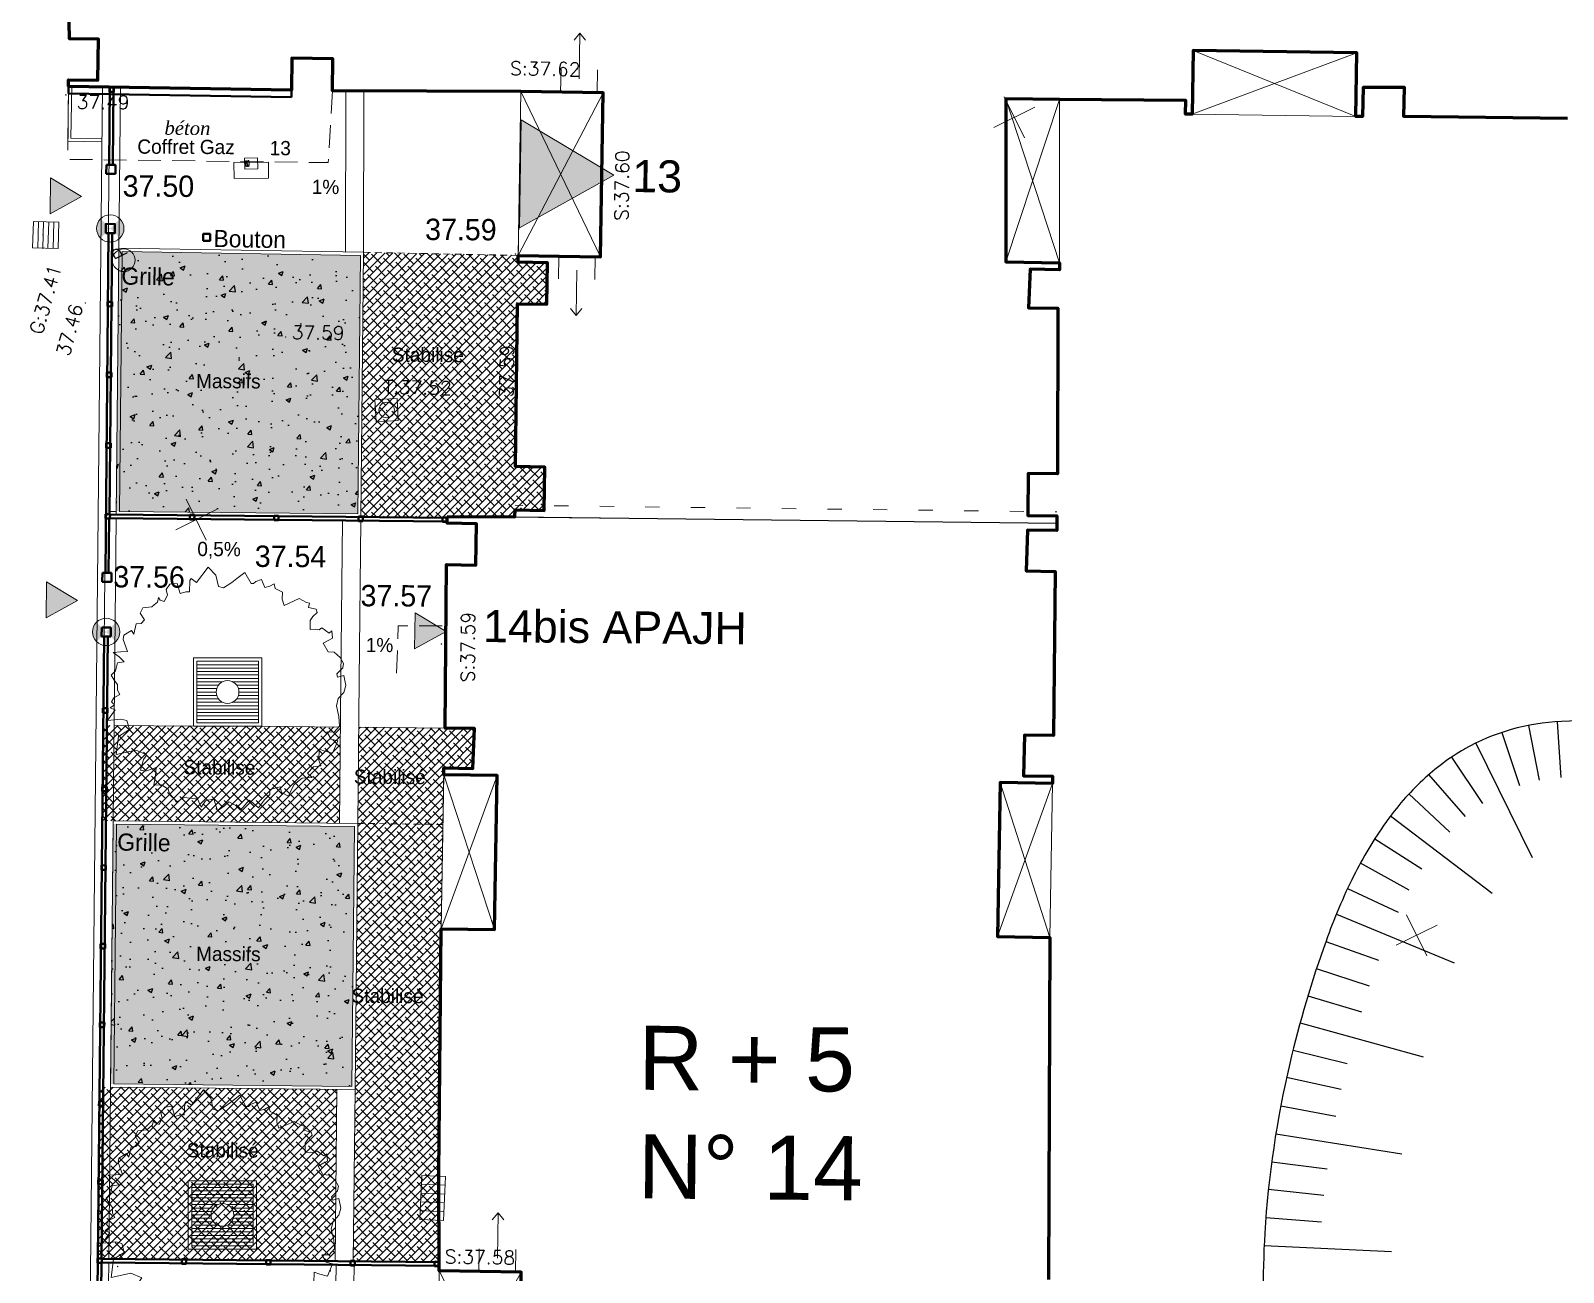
# Model space of a CAD drawing. Extents: x 996 to 1166918, y 537 to 295728.
# Drawn here: x 1057.86 to 1091.48, y 651.25 to 678.5 of the extents above; entities that cross this region are included whole.
import ezdxf

# ---------------------------------------------------------------- set-up
doc = ezdxf.new("R2010")
doc.units = 0
doc.header["$MEASUREMENT"] = 0
for name, pattern in [('CACHEx2', [0.75, 0.5, -0.25]), ('CONTINU', [0]), ('DGN2', [0.75, 0.5, -0.25]), ('DGN3', [1.25, 1, -0.25])]:
    doc.linetypes.add(name, pattern=pattern)
doc.layers.get('0').update_dxf_attribs({"linetype": 'CONTINUOUS', "lineweight": 0})
doc.layers.add('Bardages bois', color=7, linetype='CONTINUOUS', lineweight=40, true_color=0xa35200)
doc.layers.add('Stabilisé', color=7, linetype='CONTINU', lineweight=5, true_color=0xfcb65a)
for name, color, linetype in [('BATIMENT', 7, 'CONTINU'), ('TALUS', 7, 'CONTINU'), ('TEXTE', 7, 'CONTINUOUS')]:
    doc.layers.add(name, color=color, linetype=linetype)
for name, color, linetype, lineweight in [('CF-TOPO-ALTITUDE-SEUIL', 7, 'CONTINUOUS', 0), ('CF-TOPO-ALTITUDE-TN', 94, 'CONTINUOUS', 0), ('CF-TOPO-ALTITUDE-VOIRIE', 7, 'CONTINUOUS', 0), ('CF-TOPO-ASS-EP', 4, 'CONTINUOUS', 0), ('CF-TOPO-ASS-EP-ALT', 4, 'CONTINUOUS', 0), ('CF-TOPO-AUTRE-RES', 12, 'CONTINUOUS', 0), ('CF-TOPO-BATI', 7, 'CONTINUOUS', 0), ('CF-TOPO-CARROYAGE', 7, 'CONTINUOUS', 0), ('CF-TOPO-GDF', 34, 'CONTINUOUS', 0), ('CF-TOPO-MOBILIER-LEGER', 7, 'CONTINUOUS', 0), ('CF-TOPO-NATURE-MATERIAUX-TXT', 7, 'CONTINUOUS', 0), ('CF-TOPO-TAMPON', 6, 'CONTINUOUS', 0), ('CF-TOPO-TAMPON-ALT', 6, 'CONTINUOUS', 0), ('CF-TOPO-VOIRIE', 7, 'CONTINUOUS', 0), ('DIVERS', 7, 'CONTINU', 5), ('Elec projet', 7, 'CONTINU', 5), ('Niveaux projet', 7, 'CONTINU', 5), ('Texte projet', 7, 'CONTINU', 5)]:
    doc.layers.add(name, color=color, linetype=linetype, lineweight=lineweight)
doc.layers.add('Massifs Rosiers', color=7, linetype='CONTINUOUS', true_color=0xffe9e0)
doc.styles.add('CF-H0 300-I', font='timesi.ttf', dxfattribs={"height": 0.3})
doc.styles.add('LEROY', font='j_leroy')
doc.styles.add('SIMPLEX', font='simplex.shx')
doc.styles.get("Standard").update_dxf_attribs({"font": 'arial.ttf'})

# ---------------------------------------------------------------- blocks, each defined once
blk = doc.blocks.new('BL95', base_point=(2, 1))
blk.add_lwpolyline([(2, 0.5), (2, 1.5)])
blk = doc.blocks.new('BL142', base_point=(1.5, 1))
for points in [[(1.5, 0.5), (1.5, 1.5), (1.375, 1.34375)], [(1.5, 1.5), (1.625, 1.34375)]]:
    blk.add_lwpolyline(points)
blk = doc.blocks.new('A$C1C964902')
at = {"layer": 'DIVERS', "ltscale": 0.05}
for p, q in [((-1.278, 2.012), (-1.37, 2.445)), ((-1.37, 2.445), (-0.974, 2.392)), ((-0.974, 2.392), (-0.825, 2.155)), ((-0.592, 2.339), (-0.622, 2.634)), ((-0.622, 2.634), (-0.393, 2.469)), ((-0.393, 2.469), (-0.344, 2.572)), ((-0.344, 2.572), (-0.279, 2.484)), ((-0.279, 2.484), (-0.212, 2.546)), ((-0.212, 2.546), (-0.125, 2.497)), ((-0.125, 2.497), (-0.054, 2.362)), ((-0.054, 2.362), (0.038, 2.414)), ((0.038, 2.414), (0.166, 2.414)), ((0.166, 2.414), (0.259, 2.487)), ((0.259, 2.487), (0.368, 2.55)), ((0.368, 2.55), (0.468, 2.456)), ((0.468, 2.456), (0.468, 2.456)), ((0.468, 2.456), (0.638, 2.417)), ((0.638, 2.417), (0.663, 2.269)), ((0.663, 2.269), (0.772, 2.378)), ((0.772, 2.378), (0.869, 2.511)), ((0.869, 2.511), (0.881, 2.34)), ((-0.825, 2.155), (-0.627, 2.208)), ((-0.627, 2.208), (-0.592, 2.339)), ((0.663, 2.269), (0.663, 2.269)), ((0.881, 2.34), (0.89, 2.196)), ((0.89, 2.196), (1.071, 2.259)), ((1.071, 2.259), (1.15, 2.287)), ((1.15, 2.287), (1.247, 2.274)), ((1.247, 2.274), (1.347, 2.106)), ((1.347, 2.106), (1.269, 2.054)), ((1.269, 2.054), (1.493, 2.005)), ((-1.734, 1.801), (-1.713, 1.907)), ((-1.656, 1.569), (-1.734, 1.801)), ((-1.713, 1.907), (-1.48, 1.842)), ((-1.48, 1.842), (-1.379, 1.771)), ((-1.379, 1.771), (-1.278, 2.012)), ((-1.278, 2.012), (-1.278, 2.012)), ((1.493, 2.005), (1.504, 1.899)), ((1.504, 1.899), (1.583, 1.825)), ((1.583, 1.825), (1.733, 1.917)), ((1.733, 1.917), (1.847, 1.86)), ((1.847, 1.86), (1.87, 1.659)), ((-2.133, 1.304), (-2.04, 1.446)), ((-2.04, 1.446), (-2.047, 1.621)), ((-2.047, 1.621), (-1.841, 1.582)), ((-1.841, 1.582), (-1.656, 1.569)), ((1.87, 1.659), (1.913, 1.609)), ((1.913, 1.609), (1.974, 1.534)), ((1.974, 1.534), (2.071, 1.513)), ((2.019, 1.475), (1.983, 1.39)), ((1.983, 1.39), (2.123, 1.321)), ((2.071, 1.513), (2.019, 1.475)), ((2.123, 1.321), (2.247, 1.35)), ((2.247, 1.35), (2.365, 1.263)), ((-2.416, 1.125), (-2.335, 1.172)), ((-2.313, 0.948), (-2.416, 1.125)), ((-2.335, 1.172), (-2.236, 1.274)), ((-2.236, 1.274), (-2.133, 1.304)), ((2.383, 1.109), (2.159, 1.043)), ((2.159, 1.043), (2.197, 0.913)), ((2.365, 1.263), (2.383, 1.109)), ((-2.341, 0.712), (-2.313, 0.948)), ((-2.341, 0.658), (-2.341, 0.712)), ((2.197, 0.913), (2.198, 0.837)), ((2.198, 0.837), (2.445, 0.828)), ((2.488, 0.797), (2.405, 0.682)), ((2.405, 0.682), (2.74, 0.425)), ((2.445, 0.828), (2.488, 0.797)), ((-2.526, 0.579), (-2.341, 0.658)), ((-2.39, 0.482), (-2.526, 0.579)), ((-2.346, 0.302), (-2.39, 0.482)), ((2.74, 0.425), (2.564, 0.258)), ((-2.605, 0.223), (-2.346, 0.302)), ((-2.499, 0.07), (-2.605, 0.223)), ((-2.407, -0.027), (-2.499, 0.07)), ((2.318, 0.201), (2.287, 0.087)), ((2.287, 0.087), (2.406, -0.093)), ((2.564, 0.258), (2.318, 0.201)), ((-2.596, -0.284), (-2.493, -0.181)), ((-2.376, -0.473), (-2.596, -0.284)), ((-2.493, -0.181), (-2.407, -0.027)), ((2.406, -0.093), (2.492, -0.202)), ((2.492, -0.202), (2.626, -0.379)), ((-2.544, -0.679), (-2.436, -0.563)), ((-2.436, -0.563), (-2.376, -0.473)), ((2.626, -0.379), (2.379, -0.515)), ((2.379, -0.515), (2.379, -0.572)), ((2.379, -0.572), (2.422, -0.618)), ((2.422, -0.618), (2.472, -0.743)), ((-2.366, -0.808), (-2.544, -0.679)), ((-2.249, -0.924), (-2.366, -0.808)), ((-2.138, -0.924), (-2.249, -0.924)), ((-2.081, -1.151), (-2.138, -0.924)), ((2.472, -0.743), (2.292, -0.818)), ((2.292, -0.818), (2.292, -0.818)), ((2.292, -0.818), (2.321, -0.928)), ((2.321, -0.928), (2.375, -1.02)), ((-2.288, -1.336), (-2.203, -1.182)), ((-2.156, -1.393), (-2.288, -1.336)), ((-2.203, -1.182), (-2.081, -1.151)), ((2.037, -1.195), (1.901, -1.239)), ((1.901, -1.239), (2.05, -1.572)), ((2.191, -1.203), (2.037, -1.195)), ((2.238, -1.114), (2.191, -1.203)), ((2.271, -1.045), (2.238, -1.114)), ((2.375, -1.02), (2.271, -1.045)), ((-2.027, -1.463), (-2.156, -1.393)), ((-1.89, -1.637), (-2.027, -1.463)), ((-1.872, -1.857), (-1.89, -1.637)), ((-1.89, -1.637), (-1.89, -1.637)), ((2.05, -1.572), (1.962, -1.731)), ((-1.779, -1.757), (-1.872, -1.857)), ((-1.641, -1.886), (-1.779, -1.757)), ((-1.623, -2.044), (-1.641, -1.886)), ((-1.641, -1.886), (-1.641, -1.886)), ((-1.494, -2.004), (-1.623, -2.044)), ((-1.254, -2.009), (-1.494, -2.004)), ((-1.3, -2.136), (-1.254, -2.009)), ((1.378, -1.933), (1.365, -2.007)), ((1.365, -2.007), (1.406, -2.067)), ((1.571, -1.814), (1.373, -1.814)), ((1.373, -1.814), (1.378, -1.933)), ((1.66, -1.87), (1.571, -1.814)), ((1.747, -1.968), (1.66, -1.87)), ((1.817, -1.946), (1.747, -1.968)), ((1.857, -1.779), (1.817, -1.946)), ((1.949, -1.801), (1.857, -1.779)), ((1.962, -1.731), (1.949, -1.801)), ((-1.342, -2.303), (-1.3, -2.136)), ((-1.074, -2.417), (-1.342, -2.303)), ((-1.038, -2.274), (-1.074, -2.417)), ((-0.876, -2.18), (-1.038, -2.274)), ((-0.878, -2.341), (-0.876, -2.18)), ((-0.747, -2.457), (-0.878, -2.341)), ((0.873, -2.342), (0.76, -2.47)), ((0.884, -2.204), (0.873, -2.342)), ((1.07, -2.099), (0.884, -2.204)), ((1.141, -2.225), (1.07, -2.099)), ((1.18, -2.301), (1.141, -2.225)), ((1.343, -2.288), (1.18, -2.301)), ((1.406, -2.067), (1.294, -2.227)), ((1.294, -2.227), (1.343, -2.288)), ((-0.539, -2.441), (-0.747, -2.457)), ((-0.747, -2.457), (-0.747, -2.457)), ((-0.409, -2.409), (-0.539, -2.441)), ((-0.303, -2.387), (-0.409, -2.409)), ((-0.141, -2.426), (-0.303, -2.387)), ((-0.009, -2.553), (-0.141, -2.426)), ((0.145, -2.597), (-0.009, -2.553)), ((0.36, -2.551), (0.145, -2.597)), ((0.396, -2.395), (0.325, -2.413)), ((0.325, -2.413), (0.36, -2.551)), ((0.528, -2.527), (0.396, -2.395)), ((0.629, -2.545), (0.528, -2.527)), ((0.76, -2.47), (0.629, -2.545))]:
    blk.add_line(p, q, dxfattribs=at)
blk.add_circle((0, 0), 0.25, dxfattribs=at)
blk = doc.blocks.new('cf182poubelle')
at = {"color": 0}
blk.add_circle((0, 0), 0.25, dxfattribs=at)
at = {"color": 0, "style": 'SIMPLEX'}
blk.add_text('P', height=0.3, rotation=180, dxfattribs=at).set_placement((-0.065, 0.151))
blk = doc.blocks.new('cf203avaloir-rectangle')
for p, q in [((0.4, 1), (0.4, 0)), ((0.6, 1), (0.6, 0))]:
    blk.add_line(p, q)
at = {"flags": 128}
for points in [[(0, 0), (1, 0), (1, 1), (0, 1), (0, 0)], [(0.2, 1), (0.2, 0)], [(0.8, 1), (0.8, 0)]]:
    blk.add_lwpolyline(points, dxfattribs=at)
blk.add_point((0.6, 0))
blk = doc.blocks.new('cf209tampon-carre')
at = {"flags": 128}
blk.add_lwpolyline([(0, 1), (1, 1), (1, 0), (0, 0), (0, 1)], dxfattribs=at)
blk.add_circle((0.5, 0.5), 0.35)
blk = doc.blocks.new('cf353coffret-gaz')
at = {"linetype": 'Continuous'}
for p, q in [((1, 0.24), (0, 0.24)), ((0, 0.24), (0, 0)), ((1, 0), (0, 0)), ((1, 0), (1, 0.24))]:
    blk.add_line(p, q, dxfattribs=at)
at = {"linetype": 'Continuous', "style": 'SIMPLEX'}
blk.add_text('GDF', height=0.125, rotation=180, dxfattribs=at).set_placement((0.375, 0.18))
blk = doc.blocks.new('cf283grille-ventilation')
for p, q in [((0.4, 1), (0.4, 0)), ((0.6, 1), (0.6, 0))]:
    blk.add_line(p, q)
at = {"flags": 128}
for points in [[(0, 0), (1, 0), (1, 1), (0, 1), (0, 0)], [(0.2, 1), (0.2, 0)], [(0.8, 1), (0.8, 0)]]:
    blk.add_lwpolyline(points, dxfattribs=at)
blk.add_point((0.6, 0))
blk = doc.blocks.new('CROIX')
at = {"linetype": 'CONTINU'}
for p, q in [((0, 0.5), (0, -0.5)), ((-0.5, 0), (0.5, 0))]:
    blk.add_line(p, q, dxfattribs=at)

msp = doc.modelspace()

# ---------------------------------------------------------------- hatches: boundary and pattern name
at = {"layer": 'DIVERS', "ltscale": 0.05}
for points in [[(1070.652, 675.326), (1068.619, 676.545), (1068.58, 674.174)], [(1058.295, 675.269), (1058.282, 674.479), (1058.973, 674.863)], [(1058.206, 666.402), (1058.193, 665.612), (1058.883, 665.996)], [(1066.969, 665.316), (1066.291, 665.722), (1066.278, 664.932)]]:
    msp.add_hatch(color=256, dxfattribs=at).paths.add_polyline_path(points)
at = {"layer": 'Elec projet', "ltscale": 0.05}
h = msp.add_hatch(color=256, dxfattribs=at)
h.paths.add_polyline_path([(1059.303, 674.158, 0.198912), (1059.391, 673.945), (1059.603, 674.158), (1059.391, 674.37, 0.198912)])
h.paths.add_polyline_path([(1059.815, 673.945, 0.198912), (1059.903, 674.158, 0.198912), (1059.815, 674.37), (1059.603, 674.158)])
h = msp.add_hatch(color=256, dxfattribs=at)
h.paths.add_polyline_path([(1059.213, 665.305, 0.198912), (1059.301, 665.093), (1059.513, 665.305), (1059.301, 665.518, 0.198912)])
h.paths.add_polyline_path([(1059.726, 665.093, 0.198912), (1059.813, 665.305, 0.198912), (1059.726, 665.518), (1059.513, 665.305)])
at = {"layer": 'Massifs Rosiers', "ltscale": 0.05}
h = msp.add_hatch(dxfattribs=at)
h.set_pattern_fill('ANSI38', color=256, scale=0.2, style=0)
h.set_pattern_definition([(45, (1062.41233, 670.775583), (-0.01767767, 0.01767767), []), (135, (1062.41233, 670.775583), (-0.05303301, 0.01767767), [0.0625, -0.0375])])
h.paths.add_polyline_path([(1059.735, 667.95), (1065.031, 667.897), (1065.089, 673.567), (1059.793, 673.654)])
h = msp.add_hatch(dxfattribs=at)
h.set_pattern_fill('AR-CONC', color=1, scale=0.15, style=0)
h.set_pattern_definition([(50, (1062.4123, 670.7756), (1.0759, -0.09413), [0.1125, -1.2375]), (355, (1062.4123, 670.7756), (-0.20813, 1.1283), [0.09, -0.99]), (100.45, (1062.502, 670.7677), (0.86776, 1.03416), [0.0956, -1.05171]), (46.184, (1062.4123, 671.0756), (1.60086, -0.24828), [0.16875, -1.85625]), (96.636, (1062.5457, 671.0549), (1.402, 1.4612), [0.1434, -1.57757]), (351.184, (1062.4123, 671.0756), (1.402, 1.4612), [0.135, -1.485]), (21, (1062.5623, 671.0006), (0.89536, -0.60393), [0.1125, -1.2375]), (326, (1062.5623, 671.0006), (0.36497, 1.08773), [0.09, -0.99]), (71.45, (1062.6369, 670.9503), (1.26033, 0.4838), [0.0956, -1.05171]), (37.5, (1062.41233, 670.7756), (0.01824, 0.49934), [0, -0.978, 0, -1.005, 0, -0.99375]), (7.5, (1062.41233, 670.7756), (0.394604, 0.59162), [0, -0.573, 0, -0.9555, 0, -0.37875]), (327.5, (1062.07783, 670.7756), (0.800734, -0.033832), [0, -0.375, 0, -1.17, 0, -1.5525]), (317.5, (1061.9278, 670.7756), (0.87478, 0.15016), [0, -0.4875, 0, -0.777, 0, -1.1025])])
h.paths.add_polyline_path([(1059.793, 673.654), (1059.735, 667.95), (1065.031, 667.897), (1065.089, 673.567)])
h = msp.add_hatch(dxfattribs=at)
h.set_pattern_fill('ANSI38', color=256, scale=0.2, style=0)
h.set_pattern_definition([(45, (1073.578669, 657.58347), (-0.01767767, 0.01767767), []), (135, (1073.578669, 657.58347), (-0.05303301, 0.01767767), [0.0625, -0.0375])])
h.paths.add_polyline_path([(1064.961, 661.036), (1059.666, 661.09), (1059.609, 655.387), (1064.903, 655.333)])
h = msp.add_hatch(dxfattribs=at)
h.set_pattern_fill('AR-CONC', color=1, scale=0.15, style=0)
h.set_pattern_definition([(50, (1073.5787, 657.5835), (1.07589, -0.09413), [0.1125, -1.2375]), (355, (1073.5787, 657.5835), (-0.20813, 1.12829), [0.09, -0.99]), (100.451, (1073.6683, 657.5756), (0.867764, 1.03416), [0.09561, -1.05171]), (46.184, (1073.5787, 657.8835), (1.60086, -0.24828), [0.16875, -1.85625]), (96.636, (1073.712, 657.8628), (1.402, 1.46118), [0.14342, -1.57757]), (351.184, (1073.5787, 657.8835), (1.402, 1.46118), [0.135, -1.485]), (21, (1073.7287, 657.8085), (0.89536, -0.60393), [0.1125, -1.2375]), (326, (1073.7287, 657.8085), (0.36497, 1.087725), [0.09, -0.99]), (71.451, (1073.8033, 657.7581), (1.260334, 0.483796), [0.09561, -1.05171]), (37.5, (1073.57867, 657.58347), (0.01824, 0.499341), [0, -0.978, 0, -1.005, 0, -0.99375]), (7.5, (1073.57867, 657.58347), (0.394604, 0.591618), [0, -0.573, 0, -0.9555, 0, -0.37875]), (327.5, (1073.24417, 657.58347), (0.800734, -0.033832), [0, -0.375, 0, -1.17, 0, -1.5525]), (317.5, (1073.0942, 657.5835), (0.87478, 0.150157), [0, -0.4875, 0, -0.777, 0, -1.1025])])
h.paths.add_polyline_path([(1059.666, 661.09), (1059.609, 655.387), (1064.903, 655.333), (1064.961, 661.036)])
at = {"layer": 'Stabilisé', "ltscale": 0.05, "true_color": 0xfcb659}
h = msp.add_hatch(dxfattribs=at)
h.set_pattern_fill('ANSI38', color=31, style=0)
h.set_pattern_definition([(45, (1067.14618, 670.72147), (-0.0883883, 0.0883883), []), (135, (1067.14618, 670.72147), (-0.265165, 0.0883883), [0.3125, -0.1875])])
h.paths.add_polyline_path([(1065.101, 667.826), (1066.996, 667.807), (1066.996, 667.841), (1068.48, 667.834), (1068.482, 667.984), (1069.122, 667.973), (1069.134, 668.922), (1068.494, 668.933), (1068.539, 672.506), (1069.179, 672.496), (1069.192, 673.407), (1068.552, 673.418), (1068.555, 673.568), (1065.16, 673.636)])
h = msp.add_hatch(dxfattribs=at)
h.set_pattern_fill('ANSI38', color=31, style=0)
h.set_pattern_definition([(45, (1063.46286, 657.34464), (-0.0883883, 0.0883883), []), (135, (1063.46286, 657.34464), (-0.265165, 0.0883883), [0.3125, -0.1875])])
h.paths.add_polyline_path([(1064.972, 655.262), (1064.934, 651.493), (1066.82, 651.474), (1066.863, 658.792), (1066.919, 662.171), (1066.921, 662.321), (1067.561, 662.311), (1067.592, 663.185), (1066.952, 663.196), (1065.057, 663.215), (1065.033, 661.105)])
h.paths.add_polyline_path([(1064.534, 651.497), (1064.572, 655.266), (1059.609, 655.317), (1059.372, 655.319), (1059.333, 651.56), (1059.413, 651.549)])
h = msp.add_hatch(dxfattribs=at)
h.set_pattern_fill('ANSI38', color=31, style=0)
h.set_pattern_definition([(45, (1062.05421, 662.18286), (-0.0883883, 0.0883883), []), (135, (1062.05421, 662.18286), (-0.265165, 0.0883883), [0.3125, -0.1875])])
h.paths.add_polyline_path([(1064.632, 661.109), (1064.657, 663.219), (1059.687, 663.254), (1059.532, 663.255), (1059.452, 663.256), (1059.452, 661.159), (1059.51, 661.158), (1059.667, 661.16)])

# ---------------------------------------------------------------- linework, layer by layer
for p, q in [((1058.688, 677.273), (1058.67, 676.073)), ((1058.758, 677.272), (1058.741, 676.142)), ((1058.67, 676.073), (1059.417, 676.061)), ((1058.741, 676.142), (1059.418, 676.131)), ((1059.792, 673.654), (1059.793, 673.654)), ((1059.793, 673.724), (1065.16, 673.636)), ((1059.863, 673.653), (1065.089, 673.567))]:
    msp.add_line(p, q)
at = {"layer": 'Bardages bois', "ltscale": 0.05}
for p, q in [((1058.688, 677.273), (1058.685, 677.123)), ((1058.688, 677.273), (1063.577, 677.193)), ((1058.685, 677.123), (1063.575, 677.043)), ((1063.577, 677.193), (1063.575, 677.043))]:
    msp.add_line(p, q, dxfattribs=at)
at = {"layer": 'BATIMENT'}
for points in [[(1058.688, 677.273), (1058.69, 677.423), (1059.33, 677.412), (1059.345, 678.312), (1058.705, 678.323), (1058.637, 681.927), (1059.408, 681.924), (1059.412, 682.825), (1058.638, 682.829), (1058.646, 683.015), (1059.706, 682.997), (1059.795, 688.397), (1058.735, 688.414), (1058.737, 688.564)], [(1066.996, 667.841), (1068.48, 667.834), (1068.482, 667.984), (1069.122, 667.973), (1069.134, 668.922), (1068.494, 668.933), (1068.539, 672.506), (1069.179, 672.496), (1069.192, 673.407), (1068.552, 673.418), (1068.554, 673.568), (1070.354, 673.538), (1070.413, 677.138), (1068.613, 677.167), (1064.477, 677.178), (1064.488, 677.878), (1063.589, 677.893), (1063.577, 677.193), (1058.688, 677.273)], [(1091.57, 676.569), (1087.983, 676.615), (1087.994, 677.255), (1087.088, 677.253), (1087.077, 676.613), (1086.927, 676.616), (1086.95, 678.016), (1083.363, 678.064), (1083.34, 676.664), (1083.19, 676.667), (1083.195, 676.967), (1080.429, 676.987)], [(1080.429, 676.987), (1079.249, 677.006), (1079.247, 673.425), (1080.427, 673.405), (1080.425, 673.255), (1079.785, 673.266), (1079.747, 672.418), (1080.387, 672.408), (1080.38, 668.773), (1079.741, 668.783), (1079.731, 667.862), (1080.371, 667.851), (1080.366, 667.531), (1079.726, 667.542), (1079.695, 666.643), (1080.335, 666.633), (1080.299, 663.031), (1079.659, 663.042), (1079.634, 662.151), (1080.274, 662.141), (1080.272, 661.981), (1079.122, 662), (1079.066, 658.62), (1080.216, 658.601), (1080.188, 651.097)], [(1066.734, 643.217), (1066.775, 646.831), (1067.415, 646.821), (1067.402, 647.723), (1066.762, 647.734), (1066.764, 647.884), (1068.564, 647.854), (1068.62, 651.253), (1066.82, 651.283), (1066.811, 653.434), (1066.862, 658.792), (1068.032, 658.773), (1068.088, 662.152), (1066.918, 662.171), (1066.921, 662.321), (1067.56, 662.311), (1067.592, 663.185), (1066.952, 663.196), (1066.98, 666.783), (1067.62, 666.772), (1067.634, 667.68), (1066.994, 667.691), (1066.996, 667.841)], [(1068.48, 667.834), (1080.368, 667.691)], [(1068.48, 667.834), (1080.368, 667.691)]]:
    msp.add_lwpolyline(points, dxfattribs=at)
at = {"layer": 'BATIMENT', "lineweight": 60}
for points in [[(1058.688, 677.273), (1058.69, 677.423), (1059.33, 677.412), (1059.345, 678.312), (1058.705, 678.323), (1058.637, 681.927), (1059.408, 681.924), (1059.412, 682.825), (1058.638, 682.829), (1058.646, 683.015), (1059.706, 682.997), (1059.795, 688.397), (1058.735, 688.414), (1058.737, 688.564)], [(1066.996, 667.841), (1068.48, 667.834), (1068.482, 667.984), (1069.122, 667.973), (1069.134, 668.922), (1068.494, 668.933), (1068.539, 672.506), (1069.179, 672.496), (1069.192, 673.407), (1068.552, 673.418), (1068.554, 673.568), (1070.354, 673.538), (1070.413, 677.138), (1068.613, 677.167), (1064.477, 677.178), (1064.488, 677.878), (1063.589, 677.893), (1063.577, 677.193), (1058.688, 677.273)], [(1091.57, 676.569), (1087.983, 676.615), (1087.994, 677.255), (1087.088, 677.253), (1087.077, 676.613), (1086.927, 676.616), (1086.95, 678.016), (1083.363, 678.064), (1083.34, 676.664), (1083.19, 676.667), (1083.195, 676.967), (1080.429, 676.987)], [(1080.429, 676.987), (1079.249, 677.006), (1079.247, 673.425), (1080.427, 673.405), (1080.425, 673.255), (1079.785, 673.266), (1079.747, 672.418), (1080.387, 672.408), (1080.38, 668.773), (1079.741, 668.783), (1079.731, 667.862), (1080.371, 667.851), (1080.366, 667.531), (1079.726, 667.542), (1079.695, 666.643), (1080.335, 666.633), (1080.299, 663.031), (1079.659, 663.042), (1079.634, 662.151), (1080.274, 662.141), (1080.272, 661.981), (1079.122, 662), (1079.066, 658.62), (1080.216, 658.601), (1080.188, 651.097)], [(1066.734, 643.217), (1066.775, 646.831), (1067.415, 646.821), (1067.402, 647.723), (1066.762, 647.734), (1066.764, 647.884), (1068.564, 647.854), (1068.62, 651.253), (1066.82, 651.283), (1066.811, 653.434), (1066.862, 658.792), (1068.032, 658.773), (1068.088, 662.152), (1066.918, 662.171), (1066.921, 662.321), (1067.56, 662.311), (1067.592, 663.185), (1066.952, 663.196), (1066.98, 666.783), (1067.62, 666.772), (1067.634, 667.68), (1066.994, 667.691), (1066.996, 667.841)]]:
    msp.add_lwpolyline(points, dxfattribs=at)
at = {"layer": 'CF-TOPO-ALTITUDE-SEUIL', "lineweight": 0, "flags": 128}
msp.add_lwpolyline([(1066.873, 665.045, 1), (1066.864, 665.04, 1), (1066.873, 665.045)], format="xyb", dxfattribs=at)
at = {"layer": 'CF-TOPO-ALTITUDE-SEUIL', "lineweight": 0}
msp.add_point((1066.869, 665.043), dxfattribs=at)
at = {"layer": 'CF-TOPO-ALTITUDE-TN', "lineweight": 0, "flags": 128}
for points in [[(1063.453, 671.778, 1), (1063.444, 671.773, 1), (1063.453, 671.778)], [(1068.425, 671.723, 1), (1068.416, 671.719, 1), (1068.425, 671.723)]]:
    msp.add_lwpolyline(points, format="xyb", dxfattribs=at)
at = {"layer": 'CF-TOPO-ALTITUDE-TN', "lineweight": 0}
for p in [(1063.449, 671.775), (1068.42, 671.721)]:
    msp.add_point(p, dxfattribs=at)
at = {"layer": 'CF-TOPO-ALTITUDE-VOIRIE', "lineweight": 0, "flags": 128}
for points in [[(1058.633, 677.094, 1), (1058.624, 677.089, 1), (1058.633, 677.094)], [(1068.498, 673.602, 1), (1068.489, 673.597, 1), (1068.498, 673.602)], [(1059.062, 672.527, 1), (1059.053, 672.523, 1), (1059.062, 672.527)], [(1059.769, 651.382, 1), (1059.76, 651.377, 1), (1059.769, 651.382)], [(1064.435, 651.288, 1), (1064.426, 651.284, 1), (1064.435, 651.288)]]:
    msp.add_lwpolyline(points, format="xyb", dxfattribs=at)
at = {"layer": 'CF-TOPO-ASS-EP-ALT', "lineweight": 0, "flags": 128}
msp.add_lwpolyline([(1058.132, 674.021, 1), (1058.123, 674.017, 1), (1058.132, 674.021)], format="xyb", dxfattribs=at)
at = {"layer": 'CF-TOPO-ASS-EP-ALT', "lineweight": 0}
msp.add_point((1058.127, 674.019), dxfattribs=at)
at = {"layer": 'CF-TOPO-BATI', "lineweight": 0}
for p, q in [((1062.318, 675.255), (1062.316, 675.605)), ((1063.076, 675.261), (1063.073, 675.611))]:
    msp.add_line(p, q, dxfattribs=at)
at = {"layer": 'CF-TOPO-BATI', "lineweight": 0, "flags": 128}
for points in [[(1063.073, 675.611), (1062.316, 675.605)], [(1063.076, 675.261), (1062.318, 675.255)]]:
    msp.add_lwpolyline(points, dxfattribs=at)
at = {"layer": 'CF-TOPO-TAMPON-ALT', "lineweight": 0, "flags": 128}
msp.add_lwpolyline([(1065.672, 670.17, 1), (1065.663, 670.166, 1), (1065.672, 670.17)], format="xyb", dxfattribs=at)
at = {"layer": 'CF-TOPO-TAMPON-ALT', "lineweight": 0}
msp.add_point((1065.668, 670.168), dxfattribs=at)
at = {"layer": 'CF-TOPO-VOIRIE', "linetype": 'DGN2', "lineweight": 0, "flags": 128}
for points in [[(1064.477, 677.178), (1064.385, 675.604), (1058.666, 675.676), (1058.688, 677.273)], [(1065.885, 664.402), (1065.918, 665.439), (1066.969, 665.441)]]:
    msp.add_lwpolyline(points, dxfattribs=at)
at = {"layer": 'DIVERS', "ltscale": 0.05}
for p, q in [((1059.429, 677.261), (1058.954, 630.07)), ((1059.684, 677.257), (1059.584, 677.258)), ((1059.829, 677.254), (1059.735, 667.88)), ((1064.76, 673.637), (1064.769, 677.176)), ((1065.16, 673.636), (1065.169, 677.175)), ((1065.031, 667.897), (1065.089, 673.567)), ((1065.101, 667.826), (1065.16, 673.636)), ((1059.734, 667.8), (1059.57, 651.547)), ((1059.735, 667.95), (1059.587, 667.952)), ((1064.664, 664.251), (1064.701, 667.75)), ((1065.064, 664.246), (1065.101, 667.746)), ((1061.501, 664.587), (1062.851, 664.587)), ((1061.501, 664.512), (1062.851, 664.512)), ((1061.501, 664.437), (1062.851, 664.437)), ((1061.501, 664.362), (1062.851, 664.362)), ((1061.501, 664.287), (1062.851, 664.287)), ((1061.501, 664.212), (1062.067, 664.212)), ((1061.501, 664.137), (1061.976, 664.137)), ((1062.851, 664.212), (1062.285, 664.212)), ((1062.851, 664.137), (1062.376, 664.137)), ((1064.664, 664.25), (1064.632, 661.109)), ((1065.064, 664.246), (1065.032, 661.105)), ((1061.501, 664.062), (1061.938, 664.062)), ((1061.501, 663.987), (1061.926, 663.987)), ((1061.501, 663.912), (1061.938, 663.912)), ((1061.501, 663.837), (1061.976, 663.837)), ((1061.501, 663.762), (1062.067, 663.762)), ((1062.851, 663.762), (1062.285, 663.762)), ((1062.851, 663.837), (1062.376, 663.837)), ((1062.851, 664.062), (1062.415, 664.062)), ((1062.851, 663.912), (1062.415, 663.912)), ((1062.851, 663.987), (1062.426, 663.987)), ((1061.501, 663.687), (1062.851, 663.687)), ((1061.501, 663.612), (1062.851, 663.612)), ((1061.501, 663.537), (1062.851, 663.537)), ((1061.501, 663.462), (1062.851, 663.462)), ((1061.426, 663.237), (1059.687, 663.254)), ((1061.501, 663.387), (1062.851, 663.387)), ((1064.657, 663.219), (1062.914, 663.237)), ((1066.952, 663.196), (1065.057, 663.215)), ((1059.666, 661.09), (1059.666, 661.09)), ((1065.032, 661.105), (1059.667, 661.16)), ((1059.736, 661.09), (1059.679, 655.386)), ((1064.961, 661.036), (1059.736, 661.09)), ((1064.972, 655.262), (1065.032, 661.105)), ((1064.903, 655.333), (1064.961, 661.036)), ((1059.609, 655.387), (1059.609, 655.387)), ((1064.903, 655.333), (1059.679, 655.386)), ((1064.972, 655.262), (1059.608, 655.317)), ((1064.534, 651.497), (1064.572, 655.266)), ((1064.934, 651.493), (1064.972, 655.262)), ((1061.389, 653.113), (1062.739, 653.113)), ((1061.389, 653.038), (1062.739, 653.038)), ((1061.389, 652.963), (1062.739, 652.963)), ((1061.389, 652.888), (1062.739, 652.888)), ((1061.389, 652.813), (1062.739, 652.813)), ((1061.389, 652.738), (1061.955, 652.738)), ((1061.389, 652.663), (1061.864, 652.663)), ((1062.173, 652.738), (1062.739, 652.738)), ((1062.264, 652.663), (1062.739, 652.663)), ((1061.389, 652.588), (1061.826, 652.588)), ((1061.389, 652.513), (1061.814, 652.513)), ((1061.389, 652.438), (1061.826, 652.438)), ((1061.389, 652.363), (1061.864, 652.363)), ((1062.264, 652.363), (1062.739, 652.363)), ((1062.303, 652.588), (1062.739, 652.588)), ((1062.303, 652.438), (1062.739, 652.438)), ((1062.314, 652.513), (1062.739, 652.513)), ((1061.389, 652.288), (1061.955, 652.288)), ((1061.389, 652.213), (1062.739, 652.213)), ((1061.389, 652.138), (1062.739, 652.138)), ((1061.389, 652.063), (1062.739, 652.063)), ((1061.389, 651.988), (1062.739, 651.988)), ((1062.173, 652.288), (1062.739, 652.288)), ((1061.389, 651.913), (1062.739, 651.913)), ((1059.569, 651.467), (1059.354, 630.065)), ((1064.497, 647.916), (1064.555, 651.42)), ((1064.897, 647.909), (1064.955, 651.413)), ((1066.823, 651.583), (1066.82, 651.283))]:
    msp.add_line(p, q, dxfattribs=at)
at = {"layer": 'DIVERS', "lineweight": 40}
for p, q in [((1059.593, 677.258), (1059.577, 675.558)), ((1059.584, 677.258), (1059.583, 677.158)), ((1059.673, 677.257), (1059.657, 675.557)), ((1059.684, 677.257), (1059.683, 677.157)), ((1059.683, 677.157), (1059.583, 677.158)), ((1059.517, 675.558), (1059.515, 675.358)), ((1059.717, 675.556), (1059.517, 675.558)), ((1059.717, 675.556), (1059.715, 675.356)), ((1059.715, 675.356), (1059.515, 675.358)), ((1059.563, 674.058), (1059.495, 666.606)), ((1059.643, 674.057), (1059.587, 667.882)), ((1059.544, 672.551), (1059.543, 672.451)), ((1059.644, 672.55), (1059.544, 672.551)), ((1059.644, 672.55), (1059.643, 672.45)), ((1059.643, 672.45), (1059.543, 672.451)), ((1059.528, 670.998), (1059.527, 670.898)), ((1059.627, 670.897), (1059.527, 670.898)), ((1059.628, 670.997), (1059.528, 670.998)), ((1059.628, 670.997), (1059.627, 670.897)), ((1059.513, 669.446), (1059.512, 669.346)), ((1059.612, 669.345), (1059.512, 669.346)), ((1059.613, 669.445), (1059.513, 669.446)), ((1059.613, 669.445), (1059.612, 669.345)), ((1059.497, 667.893), (1059.496, 667.793)), ((1059.596, 667.792), (1059.496, 667.793)), ((1059.597, 667.892), (1059.497, 667.893)), ((1059.577, 667.802), (1059.565, 666.605)), ((1066.995, 667.727), (1059.585, 667.802)), ((1066.996, 667.807), (1059.587, 667.882)), ((1059.597, 667.892), (1059.596, 667.792)), ((1061.347, 667.875), (1061.346, 667.775)), ((1061.447, 667.874), (1061.347, 667.875)), ((1061.447, 667.874), (1061.446, 667.774)), ((1063.197, 667.856), (1063.196, 667.756)), ((1063.297, 667.855), (1063.197, 667.856)), ((1063.297, 667.855), (1063.296, 667.755)), ((1065.047, 667.838), (1065.046, 667.738)), ((1065.147, 667.837), (1065.047, 667.838)), ((1065.147, 667.837), (1065.146, 667.737)), ((1066.892, 667.818), (1066.891, 667.718)), ((1066.992, 667.817), (1066.892, 667.818)), ((1066.992, 667.817), (1066.991, 667.717)), ((1061.446, 667.774), (1061.346, 667.775)), ((1063.296, 667.755), (1063.196, 667.756)), ((1065.146, 667.737), (1065.046, 667.738)), ((1066.991, 667.717), (1066.891, 667.718)), ((1059.429, 666.606), (1059.427, 666.406)), ((1059.629, 666.604), (1059.429, 666.606)), ((1059.629, 666.604), (1059.627, 666.404)), ((1059.627, 666.404), (1059.427, 666.406)), ((1059.472, 665.206), (1059.325, 650.833)), ((1059.414, 665.406), (1059.412, 665.206)), ((1059.612, 665.204), (1059.412, 665.206)), ((1059.552, 665.205), (1059.413, 651.549)), ((1059.614, 665.404), (1059.414, 665.406)), ((1059.614, 665.404), (1059.612, 665.204)), ((1059.443, 663.634), (1059.442, 663.534)), ((1059.542, 663.533), (1059.442, 663.534)), ((1059.543, 663.633), (1059.443, 663.634)), ((1059.543, 663.633), (1059.542, 663.533)), ((1059.426, 661.909), (1059.424, 661.809)), ((1059.524, 661.808), (1059.424, 661.809)), ((1059.525, 661.908), (1059.426, 661.909)), ((1059.525, 661.908), (1059.524, 661.808)), ((1059.408, 660.184), (1059.407, 660.084)), ((1059.507, 660.083), (1059.407, 660.084)), ((1059.508, 660.183), (1059.408, 660.184)), ((1059.508, 660.183), (1059.507, 660.083)), ((1059.391, 658.459), (1059.39, 658.359)), ((1059.491, 658.458), (1059.391, 658.459)), ((1059.491, 658.458), (1059.49, 658.358)), ((1059.49, 658.358), (1059.39, 658.359)), ((1059.373, 656.735), (1059.372, 656.635)), ((1059.473, 656.734), (1059.373, 656.735)), ((1059.473, 656.734), (1059.472, 656.634)), ((1059.472, 656.634), (1059.372, 656.635)), ((1059.356, 655.01), (1059.355, 654.91)), ((1059.456, 655.009), (1059.356, 655.01)), ((1059.456, 655.009), (1059.455, 654.909)), ((1059.455, 654.909), (1059.355, 654.91)), ((1059.339, 653.285), (1059.338, 653.185)), ((1059.438, 653.184), (1059.338, 653.185)), ((1059.439, 653.284), (1059.339, 653.285)), ((1059.439, 653.284), (1059.438, 653.184)), ((1059.321, 651.56), (1059.32, 651.46)), ((1059.42, 651.459), (1059.32, 651.46)), ((1059.421, 651.559), (1059.321, 651.56)), ((1059.411, 651.469), (1059.405, 650.832)), ((1059.411, 651.469), (1066.819, 651.394)), ((1059.413, 651.549), (1066.819, 651.474)), ((1059.421, 651.559), (1059.42, 651.459)), ((1061.171, 651.541), (1061.17, 651.441)), ((1061.27, 651.44), (1061.17, 651.441)), ((1061.271, 651.54), (1061.171, 651.541)), ((1061.271, 651.54), (1061.27, 651.44)), ((1063.021, 651.523), (1063.02, 651.423)), ((1063.12, 651.422), (1063.02, 651.423)), ((1063.121, 651.522), (1063.021, 651.523)), ((1063.121, 651.522), (1063.12, 651.422)), ((1064.871, 651.504), (1064.87, 651.404)), ((1064.97, 651.403), (1064.87, 651.404)), ((1064.971, 651.503), (1064.871, 651.504)), ((1064.971, 651.503), (1064.97, 651.403)), ((1066.719, 651.485), (1066.718, 651.385)), ((1066.818, 651.384), (1066.718, 651.385)), ((1066.819, 651.484), (1066.719, 651.485)), ((1066.819, 651.484), (1066.818, 651.384))]:
    msp.add_line(p, q, dxfattribs=at)
at = {"layer": 'DIVERS', "linetype": 'CACHEx2', "ltscale": 0.3}
for p, q in [((1065.16, 673.636), (1068.554, 673.568)), ((1066.907, 661.081), (1065.032, 661.105))]:
    msp.add_line(p, q, dxfattribs=at)
at = {"layer": 'DIVERS', "ltscale": 0.05}
for points in [[(1091.572, 676.569), (1087.983, 676.615), (1087.994, 677.255), (1087.088, 677.253), (1087.077, 676.613), (1086.927, 676.616), (1086.95, 678.016), (1083.363, 678.064), (1083.344, 676.664), (1083.19, 676.667), (1083.192, 676.967), (1079.249, 677.006), (1079.247, 673.425), (1080.427, 673.424), (1080.425, 673.255), (1079.786, 673.284), (1079.771, 672.418), (1080.387, 672.417), (1080.38, 668.773), (1079.74, 668.78), (1079.731, 667.862), (1080.371, 667.851), (1080.369, 667.691), (1068.48, 667.834), (1068.482, 667.984), (1069.119, 667.974), (1069.134, 668.922), (1068.481, 668.933), (1068.539, 672.504), (1069.179, 672.496), (1069.194, 673.407), (1068.552, 673.418), (1068.555, 673.568), (1070.354, 673.538), (1070.413, 677.138), (1068.613, 677.167), (1064.487, 677.178), (1064.498, 677.878), (1063.589, 677.893), (1063.577, 677.193), (1058.688, 677.266), (1058.69, 677.423), (1059.33, 677.412), (1059.345, 678.312), (1058.705, 678.323), (1058.637, 681.927)], [(1059.593, 677.258), (1063.577, 677.193), (1063.589, 677.893), (1064.488, 677.878), (1064.487, 677.178), (1068.613, 677.167), (1068.552, 673.418), (1069.192, 673.407), (1069.177, 672.496), (1068.539, 672.504), (1068.481, 668.933), (1069.134, 668.922), (1069.119, 667.974), (1068.482, 667.984), (1068.48, 667.834), (1066.996, 667.841), (1066.994, 667.691), (1067.634, 667.68), (1067.619, 666.772), (1066.98, 666.777), (1066.952, 663.196), (1067.592, 663.185), (1067.56, 662.311), (1066.921, 662.321), (1066.862, 658.792), (1066.82, 651.283), (1066.762, 647.734)], [(1059.114, 630.068), (1059.593, 677.258)], [(1059.863, 673.653), (1065.089, 673.567), (1065.031, 667.897), (1059.805, 667.949)], [(1059.805, 667.949), (1059.863, 673.653)], [(1068.564, 647.854), (1068.62, 651.253), (1066.82, 651.283), (1066.862, 658.792), (1068.032, 658.773), (1068.088, 662.152), (1066.918, 662.171), (1066.921, 662.321), (1067.56, 662.311), (1067.592, 663.185), (1066.952, 663.196), (1066.98, 666.777), (1067.62, 666.772), (1067.635, 667.68), (1066.994, 667.691), (1066.996, 667.841)], [(1066.996, 667.841), (1080.368, 667.691), (1080.366, 667.531), (1079.726, 667.542), (1079.695, 666.643), (1080.335, 666.633), (1080.299, 663.031), (1079.659, 663.042), (1079.645, 662.151), (1080.274, 662.141), (1080.272, 661.981), (1079.122, 662), (1079.066, 658.62), (1080.216, 658.601), (1080.188, 651.097)], [(1059.609, 655.387), (1059.666, 661.09)], [(1059.736, 661.09), (1064.961, 661.036), (1064.903, 655.333), (1059.679, 655.386)]]:
    msp.add_lwpolyline(points, dxfattribs=at)
at = {"layer": 'DIVERS'}
for points in [[(1083.363, 678.064), (1086.927, 676.616), (1083.34, 676.664), (1086.95, 678.016)], [(1070.413, 677.138), (1068.554, 673.568), (1068.613, 677.167), (1070.354, 673.538)], [(1079.249, 677.006), (1080.427, 673.405), (1080.429, 676.987), (1079.247, 673.425)], [(1068.483, 668.084), (1068.655, 668.082)], [(1068.483, 668.084), (1068.655, 668.082)], [(1069.342, 668.074), (1069.654, 668.07)], [(1070.341, 668.062), (1070.654, 668.058)], [(1071.341, 668.05), (1071.653, 668.046)], [(1072.34, 668.038), (1072.652, 668.034)], [(1073.339, 668.026), (1073.651, 668.022)], [(1074.338, 668.014), (1074.65, 668.01)], [(1075.337, 668.002), (1075.649, 667.998)], [(1076.336, 667.99), (1076.648, 667.986)], [(1077.335, 667.978), (1077.647, 667.974)], [(1077.335, 667.978), (1077.647, 667.974)], [(1078.334, 667.966), (1078.647, 667.962)], [(1078.334, 667.966), (1078.647, 667.962)], [(1079.334, 667.954), (1079.646, 667.95)], [(1080.333, 667.942), (1080.371, 667.941)], [(1080.333, 667.942), (1080.371, 667.941)], [(1068.032, 658.773), (1066.918, 662.171), (1066.862, 658.792), (1068.088, 662.152)], [(1079.122, 662), (1080.216, 658.601), (1080.272, 661.981), (1079.066, 658.62)], [(1068.564, 647.854), (1066.82, 651.283), (1066.764, 647.884), (1068.62, 651.253)]]:
    msp.add_lwpolyline(points, dxfattribs=at)
at = {"layer": 'DIVERS', "ltscale": 0.05}
for points in [[(1070.652, 675.326), (1068.619, 676.545), (1068.58, 674.174)], [(1058.973, 674.863), (1058.282, 674.479), (1058.295, 675.269)], [(1058.883, 665.996), (1058.193, 665.612), (1058.206, 666.402)], [(1066.969, 665.316), (1066.291, 665.722), (1066.278, 664.932)], [(1062.926, 663.237), (1062.926, 664.737), (1061.426, 664.737), (1061.426, 663.237)], [(1062.851, 663.312), (1062.851, 664.662), (1061.501, 664.662), (1061.501, 663.312)], [(1062.814, 651.763), (1062.814, 653.263), (1061.314, 653.263), (1061.314, 651.763)], [(1062.739, 651.838), (1062.739, 653.188), (1061.389, 653.188), (1061.389, 651.838)]]:
    msp.add_lwpolyline(points, close=True, dxfattribs=at)
at = {"layer": 'DIVERS', "lineweight": 40}
for points in [[(1059.502, 674.059), (1059.702, 674.056), (1059.705, 674.256), (1059.505, 674.259)], [(1061.641, 673.888), (1061.791, 673.888), (1061.791, 674.038), (1061.641, 674.038)]]:
    msp.add_lwpolyline(points, close=True, dxfattribs=at)
at = {"layer": 'DIVERS', "ltscale": 0.05}
for centre in [(1062.176, 663.987), (1062.064, 652.513)]:
    msp.add_circle(centre, 0.25, dxfattribs=at)
at = {"layer": 'Elec projet', "ltscale": 0.05}
for centre in [(1059.603, 674.158), (1059.513, 665.305)]:
    msp.add_circle(centre, 0.3, dxfattribs=at)
at = {"layer": 'TALUS'}
for points in [[(1090.131, 663.101), (1090.518, 661.939)], [(1090.957, 662.053), (1090.725, 663.255)], [(1091.345, 663.333), (1091.423, 662.11)], [(1089.558, 662.865), (1090.797, 660.355)], [(1089.026, 662.557), (1089.707, 661.538)], [(1089.335, 661.252), (1088.533, 662.177)], [(1088.094, 661.75), (1088.991, 660.915)], [(1087.692, 661.269), (1089.919, 659.572)], [(1087.344, 660.767), (1088.373, 660.104)], [(1088.101, 659.641), (1087.027, 660.229)], [(1086.747, 659.676), (1087.855, 659.153)], [(1086.501, 659.114), (1089.089, 658.045)], [(1086.271, 658.513), (1087.425, 658.101)], [(1087.23, 657.533), (1086.066, 657.916)], [(1085.878, 657.32), (1087.051, 656.966)], [(1085.706, 656.725), (1088.407, 655.984)], [(1085.551, 656.131), (1086.74, 655.836)], [(1086.606, 655.263), (1085.409, 655.525)], [(1085.283, 654.91), (1086.486, 654.681)], [(1085.174, 654.295), (1087.939, 653.85)], [(1085.083, 653.681), (1086.298, 653.521)], [(1086.228, 652.942), (1085.01, 653.069)], [(1084.955, 652.457), (1086.176, 652.364)], [(1084.917, 651.841), (1087.714, 651.71)]]:
    msp.add_lwpolyline(points, dxfattribs=at)
for centre, radius, start, end in [((1091.604, 658.703), 4.638, 92.0611, 119.6726), ((1094.621, 589.91), 73.497, 90.29954, 92.48236), ((1091.792, 658.44), 4.959, 120.0526, 133.2067), ((1092.71, 657.475), 6.292, 133.2825, 144.5144), ((1094.693, 656.057), 8.729, 144.4919, 153.5209), ((1098.089, 654.354), 12.528, 153.4731, 160.5714), ((1109.659, 650.142), 24.841, 160.2878, 166.7464), ((1106.989, 650.765), 22.099, 166.7307, 176.5135), ((1105.734, 650.867), 20.84, 176.5823, 184.2809)]:
    msp.add_arc(centre, radius, start, end, dxfattribs=at)

# ---------------------------------------------------------------- block references
at = {"layer": 'CF-TOPO-ASS-EP', "lineweight": 0, "extrusion": (0, 0, -1), "xscale": 0.5609257954225259, "yscale": 0.5799999999870806, "zscale": 0.5703831706362564, "rotation": 1.635100189703423}
msp.add_blockref('cf203avaloir-rectangle', (-1058.46, 673.717), dxfattribs=at)
at = {"layer": 'CF-TOPO-AUTRE-RES', "lineweight": 0, "extrusion": (0, 0, -1), "xscale": 0.9674435640030631, "yscale": 0.5199999999896363, "zscale": 0.7092747375182368, "rotation": 92.55865533955838}
msp.add_blockref('cf283grille-ventilation', (-1066.392, 652.413), dxfattribs=at)
at = {"layer": 'CF-TOPO-CARROYAGE', "rotation": 26.18773148999673}
for p in [(1079.435, 676.597), (1061.488, 667.77), (1088.262, 658.65)]:
    msp.add_blockref('CROIX', p, dxfattribs=at)
at = {"layer": 'CF-TOPO-GDF', "lineweight": 0, "extrusion": (0, 0, -1), "xscale": 0.2844758149815911, "zscale": 0.5333627424011098, "rotation": 178.282126384085}
msp.add_blockref('cf353coffret-gaz', (-1062.545, 675.7), dxfattribs=at)
at = {"layer": 'CF-TOPO-MOBILIER-LEGER', "lineweight": 0, "rotation": 296.1877314899967}
msp.add_blockref('cf182poubelle', (1059.899, 673.463), dxfattribs=at)
at = {"layer": 'CF-TOPO-TAMPON', "lineweight": 0, "xscale": 0.4856482375117942, "yscale": 0.4856482375471387, "zscale": 0.4856482375424124, "rotation": 182.9188106274768}
msp.add_blockref('cf209tampon-carre', (1065.895, 670.429), dxfattribs=at)
at = {"layer": 'DIVERS'}
for name, p, xscale, yscale, rotation in [('BL142', (1069.896, 677.946), 0.9999827599999995, 0.9999827600000231, 359.0570014638944), ('BL95', (1069.487, 677.403), 0.5000412500000001, 0.5000412499999811, 359.0565820838926), ('BL95', (1070.287, 677.39), 0.5000412500000001, 0.5000412499999811, 359.0565820838926), ('BL95', (1069.44, 673.303), 0.5000412500000001, 0.5000412499999811, 179.0565820838926), ('BL95', (1070.24, 673.29), 0.5000412500000001, 0.5000412499999811, 179.0565820838926), ('BL142', (1069.831, 672.747), 0.9999827599999995, 0.9999827600000231, 179.0570014638944), ('BL142', (1068.103, 652.062), 0.9999827599999995, 0.9999827600000231, 359.0570014638944), ('BL95', (1067.694, 651.519), 0.5000412500000001, 0.5000412499999811, 359.0565820838926), ('BL95', (1068.494, 651.506), 0.5000412500000001, 0.5000412499999811, 359.0565820838926)]:
    msp.add_blockref(name, p, dxfattribs=dict(at, xscale=xscale, yscale=yscale, rotation=rotation))
at = {"layer": 'DIVERS', "ltscale": 0.05, "rotation": 90}
for p in [(1062.176, 663.987), (1062.064, 652.513)]:
    msp.add_blockref('A$C1C964902', p, dxfattribs=at)

# ---------------------------------------------------------------- texts
at = {"layer": 'CF-TOPO-ALTITUDE-SEUIL', "linetype": 'DGN3', "lineweight": 0, "style": 'SIMPLEX'}
for s, rotation, p in [('S:37.62', 359.0581, (1068.373, 677.525)), ('S:37.60', 89.0582, (1070.965, 674.326)), ('S:37.59', 89.5493, (1067.593, 664.2)), ('S:37.58', 359.0581, (1066.939, 651.45))]:
    msp.add_text(s, height=0.3, rotation=rotation, dxfattribs=at).set_placement(p)
at = {"layer": 'CF-TOPO-ALTITUDE-TN', "linetype": 'DGN3', "lineweight": 0, "style": 'SIMPLEX'}
for rotation, p in [(359.2773, (1063.583, 671.73)), (89.2773, (1068.443, 670.446))]:
    msp.add_text('37.59', height=0.3, rotation=rotation, dxfattribs=at).set_placement(p)
at = {"layer": 'CF-TOPO-ALTITUDE-VOIRIE', "linetype": 'DGN3', "lineweight": 0, "style": 'SIMPLEX'}
for s, rotation, p in [('37.49', 359.4223, (1058.865, 676.786)), ('37.46', 74.25, (1058.699, 671.333))]:
    msp.add_text(s, height=0.3, rotation=rotation, dxfattribs=at).set_placement(p)
at = {"layer": 'CF-TOPO-ASS-EP-ALT', "linetype": 'DGN3', "lineweight": 0, "style": 'SIMPLEX'}
msp.add_text('G:37.41', height=0.3, rotation=74.25, dxfattribs=at).set_placement((1058.113, 671.813))
at = {"layer": 'CF-TOPO-NATURE-MATERIAUX-TXT', "color": 7, "linetype": 'Continuous', "lineweight": 0, "insert": (1061.296, 676.36), "char_height": 0.3, "attachment_point": 5, "rotation": 359.406, "line_spacing_factor": 0.722892, "style": 'CF-H0 300-I'}
msp.add_mtext('béton', dxfattribs=at)
at = {"layer": 'CF-TOPO-TAMPON-ALT', "linetype": 'DGN3', "lineweight": 0, "style": 'SIMPLEX'}
msp.add_text('T:37.52', height=0.3, rotation=359.0645, dxfattribs=at).set_placement((1065.598, 670.531))
at = {"layer": 'Niveaux projet', "style": 'LEROY'}
for s, height, p in [('37.50', 0.4687, (1059.874, 674.859)), ('1%%%', 0.3125, (1064.022, 674.916)), ('37.59', 0.4687, (1066.509, 673.906)), ('0,5%%%', 0.3125, (1061.512, 666.971)), ('37.54', 0.4687, (1062.772, 666.733)), ('37.56', 0.4687, (1059.669, 666.284)), ('37.57', 0.4687, (1065.093, 665.869)), ('1%%%', 0.3125, (1065.207, 664.864))]:
    msp.add_text(s, height=height, rotation=359.678, dxfattribs=at).set_placement(p)
at = {"layer": 'TEXTE'}
for s, height, p in [('13', 0.7031, (1071.051, 674.958)), ('14bis APAJH', 0.70313, (1067.778, 665.084)), ('R + 5 ', 1.4063, (1071.185, 655.26)), ('N° 14', 1.4063, (1071.173, 652.876))]:
    msp.add_text(s, height=height, rotation=359.4879, dxfattribs=at).set_placement(p)
at = {"layer": 'Texte projet', "style": 'LEROY'}
for s, height, rotation, p in [('Coffret Gaz', 0.31248, 359.678, (1060.196, 675.801)), ('13', 0.3125, 359.678, (1063.099, 675.768)), ('Bouton', 0.375, 358.9495, (1061.865, 673.754)), ('Grille', 0.375, 358.9495, (1059.845, 672.929)), ('Stabilisé', 0.3125, 359.678, (1065.779, 671.234)), ('Massifs', 0.3125, 359.678, (1061.484, 670.656)), ('Stabilisé', 0.3125, 359.678, (1061.207, 662.181)), ('Stabilisé', 0.3125, 359.678, (1064.945, 661.975)), ('Grille', 0.375, 358.9495, (1059.753, 660.51)), ('Massifs', 0.3125, 359.678, (1061.484, 658.087)), ('Stabilisé', 0.3125, 359.678, (1064.895, 657.166)), ('Stabilisé', 0.3125, 359.678, (1061.279, 653.777))]:
    msp.add_text(s, height=height, rotation=rotation, dxfattribs=at).set_placement(p)

doc.saveas('drawing.dxf')
